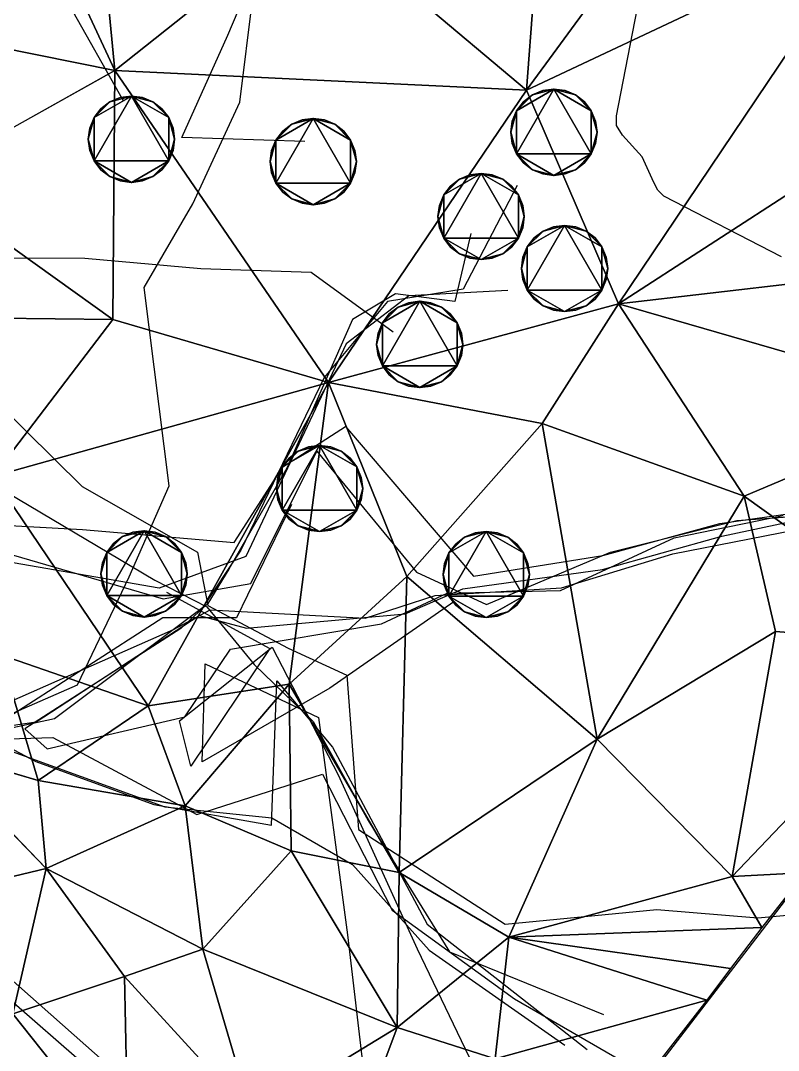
# Model space of a CAD drawing. Header units: metres. Extents: x -1474 to 1301, y -1635 to 1276.
# Drawn here: x 374 to 760, y -727 to -202 of the extents above; entities that cross this region are included whole.
import ezdxf

# ---------------------------------------------------------------- set-up
doc = ezdxf.new("R2010")
doc.units = ezdxf.units.M

msp = doc.modelspace()

# ---------------------------------------------------------------- linework, layer by layer
for p, q in [((1301, 49, -2500), (306, -1246, -2500)), ((405, -44, -2444), (422, -227, -2424)), ((422, -227, -2424), (405, -44, -2444)), ((350, -72, -2426), (422, -227, -2424)), ((422, -227, -2424), (350, -72, -2426)), ((644, -77, -2448), (632, -237, -2448)), ((632, -237, -2448), (644, -77, -2448)), ((734, -98, -2428), (632, -237, -2448)), ((632, -237, -2448), (734, -98, -2428)), ((678, -250, -2500), (707, -100, -2500)), ((524, -146, -2448), (422, -227, -2424)), ((422, -227, -2424), (524, -146, -2448)), ((524, -146, -2448), (632, -237, -2448)), ((632, -237, -2448), (524, -146, -2448)), ((479.688, -208.96509, -2500), (502.18298, -155.97131, -2500)), ((808, -154, -2426), (632, -237, -2448)), ((632, -237, -2448), (808, -154, -2426)), ((808, -154, -2426), (679, -346, -2446)), ((679, -346, -2446), (808, -154, -2426)), ((485.75085, -243.18372, -2500), (493.64685, -180.4021, -2500)), ((426.58215, -242.81567, -2500), (398.56287, -193.10852, -2500)), ((303, -203, -2440), (422, -227, -2424)), ((422, -227, -2424), (303, -203, -2440)), ((456.2622, -261.17133, -2500), (479.688, -208.96509, -2500)), ((422, -227, -2424), (322, -283, -2436)), ((322, -283, -2436), (422, -227, -2424)), ((422, -227, -2424), (421, -354, -2430)), ((421, -354, -2430), (422, -227, -2424)), ((422, -227, -2424), (531, -386, -2438)), ((632, -237, -2448), (422, -227, -2424)), ((422, -227, -2424), (632, -237, -2448)), ((531, -386, -2438), (422, -227, -2424)), ((861, -228, -2438), (679, -346, -2446)), ((679, -346, -2446), (861, -228, -2438)), ((424.79785, -240.74103, -2500), (419.49182, -242.93884, -2500)), ((430.49182, -239.9914, -2500), (424.79785, -240.74103, -2500)), ((436.1858, -240.74103, -2500), (430.49182, -239.9914, -2500)), ((441.49182, -242.93884, -2500), (436.1858, -240.74103, -2500)), ((632, -237, -2448), (531, -386, -2438)), ((531, -386, -2438), (632, -237, -2448)), ((635.0338, -239.42084, -2500), (630.4774, -242.91705, -2500)), ((632, -237, -2448), (679, -346, -2446)), ((679, -346, -2446), (632, -237, -2448)), ((640.33984, -237.22302, -2500), (635.0338, -239.42084, -2500)), ((646.0338, -236.47339, -2500), (640.33984, -237.22302, -2500)), ((651.7278, -237.22302, -2500), (646.0338, -236.47339, -2500)), ((657.0338, -239.42084, -2500), (651.7278, -237.22302, -2500)), ((661.5902, -242.91705, -2500), (657.0338, -239.42084, -2500)), ((414.93542, -246.43506, -2500), (411.4392, -250.9914, -2500)), ((419.49182, -242.93884, -2500), (414.93542, -246.43506, -2500)), ((446.04822, -246.43506, -2500), (441.49182, -242.93884, -2500)), ((449.54443, -250.9914, -2500), (446.04822, -246.43506, -2500)), ((461.92114, -294.91058, -2500), (485.75085, -243.18372, -2500)), ((630.4774, -242.91705, -2500), (626.9812, -247.47339, -2500)), ((665.0864, -247.47339, -2500), (661.5902, -242.91705, -2500)), ((411.4392, -250.9914, -2500), (409.24146, -256.29736, -2500)), ((451.7422, -256.29736, -2500), (449.54443, -250.9914, -2500)), ((523.2588, -251.39752, -2500), (517.5648, -252.14716, -2500)), ((528.95276, -252.14716, -2500), (523.2588, -251.39752, -2500)), ((626.9812, -247.47339, -2500), (624.78345, -252.77936, -2500)), ((667.2842, -252.77936, -2500), (665.0864, -247.47339, -2500)), ((678, -255, -2500), (678, -250, -2500)), ((409.24146, -256.29736, -2500), (408.49182, -261.9914, -2500)), ((452.49182, -261.9914, -2500), (451.7422, -256.29736, -2500)), ((512.2588, -254.34497, -2500), (507.7024, -257.8412, -2500)), ((517.5648, -252.14716, -2500), (512.2588, -254.34497, -2500)), ((534.2588, -254.34497, -2500), (528.95276, -252.14716, -2500)), ((538.8152, -257.8412, -2500), (534.2588, -254.34497, -2500)), ((624.78345, -252.77936, -2500), (624.0338, -258.4734, -2500)), ((668.0338, -258.4734, -2500), (667.2842, -252.77936, -2500)), ((681, -260, -2500), (678, -255, -2500)), ((408.49182, -261.9914, -2500), (409.24146, -267.68542, -2500)), ((451.7422, -267.68542, -2500), (452.49182, -261.9914, -2500)), ((518.9254, -263.2079, -2500), (456.2622, -261.17133, -2500)), ((504.20618, -262.39752, -2500), (502.00842, -267.7035, -2500)), ((507.7024, -257.8412, -2500), (504.20618, -262.39752, -2500)), ((542.3114, -262.39752, -2500), (538.8152, -257.8412, -2500)), ((544.50916, -267.7035, -2500), (542.3114, -262.39752, -2500)), ((624.0338, -258.4734, -2500), (624.78345, -264.16742, -2500)), ((667.2842, -264.16742, -2500), (668.0338, -258.4734, -2500)), ((691, -271, -2500), (681, -260, -2500)), ((409.24146, -267.68542, -2500), (411.4392, -272.9914, -2500)), ((449.54443, -272.9914, -2500), (451.7422, -267.68542, -2500)), ((502.00842, -267.7035, -2500), (501.2588, -273.39752, -2500)), ((545.2588, -273.39752, -2500), (544.50916, -267.7035, -2500)), ((624.78345, -264.16742, -2500), (626.9812, -269.4734, -2500)), ((665.0864, -269.4734, -2500), (667.2842, -264.16742, -2500)), ((411.4392, -272.9914, -2500), (414.93542, -277.54773, -2500)), ((446.04822, -277.54773, -2500), (449.54443, -272.9914, -2500)), ((626.9812, -269.4734, -2500), (630.4774, -274.02972, -2500)), ((661.5902, -274.02972, -2500), (665.0864, -269.4734, -2500)), ((697, -284, -2500), (691, -271, -2500)), ((414.93542, -277.54773, -2500), (419.49182, -281.04395, -2500)), ((441.49182, -281.04395, -2500), (446.04822, -277.54773, -2500)), ((501.2588, -273.39752, -2500), (502.00842, -279.09155, -2500)), ((544.50916, -279.09155, -2500), (545.2588, -273.39752, -2500)), ((630.4774, -274.02972, -2500), (635.0338, -277.52594, -2500)), ((635.0338, -277.52594, -2500), (640.33984, -279.72375, -2500)), ((651.7278, -279.72375, -2500), (657.0338, -277.52594, -2500)), ((657.0338, -277.52594, -2500), (661.5902, -274.02972, -2500)), ((322, -283, -2436), (421, -354, -2430)), ((421, -354, -2430), (322, -283, -2436)), ((419.49182, -281.04395, -2500), (424.79785, -283.24176, -2500)), ((424.79785, -283.24176, -2500), (430.49182, -283.9914, -2500)), ((430.49182, -283.9914, -2500), (436.1858, -283.24176, -2500)), ((436.1858, -283.24176, -2500), (441.49182, -281.04395, -2500)), ((502.00842, -279.09155, -2500), (504.20618, -284.39752, -2500)), ((542.3114, -284.39752, -2500), (544.50916, -279.09155, -2500)), ((597.8678, -282.36517, -2500), (593.3114, -285.8614, -2500)), ((603.1738, -280.16736, -2500), (597.8678, -282.36517, -2500)), ((608.8678, -279.41772, -2500), (603.1738, -280.16736, -2500)), ((614.56177, -280.16736, -2500), (608.8678, -279.41772, -2500)), ((619.8678, -282.36517, -2500), (614.56177, -280.16736, -2500)), ((624.4242, -285.8614, -2500), (619.8678, -282.36517, -2500)), ((640.33984, -279.72375, -2500), (646.0338, -280.4734, -2500)), ((646.0338, -280.4734, -2500), (651.7278, -279.72375, -2500)), ((504.20618, -284.39752, -2500), (507.7024, -288.95386, -2500)), ((538.8152, -288.95386, -2500), (542.3114, -284.39752, -2500)), ((593.3114, -285.8614, -2500), (589.8152, -290.41772, -2500)), ((627.2405, -285.63934, -2500), (599.6819, -338.5313, -2500)), ((627.9204, -290.41772, -2500), (624.4242, -285.8614, -2500)), ((699, -288, -2500), (697, -284, -2500)), ((702, -291, -2500), (699, -288, -2500)), ((507.7024, -288.95386, -2500), (512.2588, -292.45007, -2500)), ((512.2588, -292.45007, -2500), (517.5648, -294.6479, -2500)), ((528.95276, -294.6479, -2500), (534.2588, -292.45007, -2500)), ((534.2588, -292.45007, -2500), (538.8152, -288.95386, -2500)), ((589.8152, -290.41772, -2500), (587.61743, -295.7237, -2500)), ((630.11816, -295.7237, -2500), (627.9204, -290.41772, -2500)), ((762, -322, -2500), (702, -291, -2500)), ((437.09094, -337.54126, -2500), (461.92114, -294.91058, -2500)), ((517.5648, -294.6479, -2500), (523.2588, -295.39752, -2500)), ((523.2588, -295.39752, -2500), (528.95276, -294.6479, -2500)), ((587.61743, -295.7237, -2500), (586.8678, -301.41772, -2500)), ((630.8678, -301.41772, -2500), (630.11816, -295.7237, -2500)), ((586.8678, -301.41772, -2500), (587.61743, -307.11176, -2500)), ((630.11816, -307.11176, -2500), (630.8678, -301.41772, -2500)), ((587.61743, -307.11176, -2500), (589.8152, -312.41772, -2500)), ((627.9204, -312.41772, -2500), (630.11816, -307.11176, -2500)), ((640.4396, -308.8769, -2500), (635.8832, -312.3731, -2500)), ((645.7456, -306.67908, -2500), (640.4396, -308.8769, -2500)), ((651.4396, -305.92944, -2500), (645.7456, -306.67908, -2500)), ((657.13354, -306.67908, -2500), (651.4396, -305.92944, -2500)), ((662.4396, -308.8769, -2500), (657.13354, -306.67908, -2500)), ((666.996, -312.3731, -2500), (662.4396, -308.8769, -2500)), ((589.8152, -312.41772, -2500), (593.3114, -316.97406, -2500)), ((603.66223, -310.1397, -2500), (595.40015, -344.7798, -2500)), ((624.4242, -316.97406, -2500), (627.9204, -312.41772, -2500)), ((635.8832, -312.3731, -2500), (632.38696, -316.92944, -2500)), ((670.4922, -316.92944, -2500), (666.996, -312.3731, -2500)), ((593.3114, -316.97406, -2500), (597.8678, -320.47028, -2500)), ((619.8678, -320.47028, -2500), (624.4242, -316.97406, -2500)), ((632.38696, -316.92944, -2500), (630.1892, -322.2354, -2500)), ((672.68994, -322.2354, -2500), (670.4922, -316.92944, -2500)), ((406.71973, -322.86273, -2500), (345.64148, -322.66882, -2500)), ((465.91028, -328.17487, -2500), (406.71973, -322.86273, -2500)), ((597.8678, -320.47028, -2500), (603.1738, -322.6681, -2500)), ((603.1738, -322.6681, -2500), (608.8678, -323.41772, -2500)), ((608.8678, -323.41772, -2500), (614.56177, -322.6681, -2500)), ((614.56177, -322.6681, -2500), (619.8678, -320.47028, -2500)), ((630.1892, -322.2354, -2500), (629.4396, -327.92944, -2500)), ((673.4396, -327.92944, -2500), (672.68994, -322.2354, -2500)), ((679, -346, -2446), (877, -323, -2444)), ((877, -323, -2444), (679, -346, -2446)), ((522.21375, -329.94287, -2500), (465.91028, -328.17487, -2500)), ((563.937, -360.33527, -2500), (522.21375, -329.94287, -2500)), ((629.4396, -327.92944, -2500), (630.1892, -333.62347, -2500)), ((672.68994, -333.62347, -2500), (673.4396, -327.92944, -2500)), ((630.1892, -333.62347, -2500), (632.38696, -338.92944, -2500)), ((670.4922, -338.92944, -2500), (672.68994, -333.62347, -2500)), ((449.78296, -438.7918, -2500), (437.09094, -337.54126, -2500)), ((565.15845, -340.77014, -2500), (543.24927, -354.00464, -2500)), ((599.6819, -338.5313, -2500), (561.2129, -344.7256, -2500)), ((595.40015, -344.7798, -2500), (565.15845, -340.77014, -2500)), ((622.54065, -339.10345, -2500), (571.97437, -341.8592, -2500)), ((632.38696, -338.92944, -2500), (635.8832, -343.48578, -2500)), ((666.996, -343.48578, -2500), (670.4922, -338.92944, -2500)), ((561.2129, -344.7256, -2500), (528.76953, -383.5138, -2500)), ((531, -386, -2438), (679, -346, -2446)), ((679, -346, -2446), (531, -386, -2438)), ((571.97437, -341.8592, -2500), (540.094, -366.36914, -2500)), ((571.8937, -345.39124, -2500), (566.58765, -347.58905, -2500)), ((577.58765, -344.6416, -2500), (571.8937, -345.39124, -2500)), ((583.2816, -345.39124, -2500), (577.58765, -344.6416, -2500)), ((588.58765, -347.58905, -2500), (583.2816, -345.39124, -2500)), ((635.8832, -343.48578, -2500), (640.4396, -346.982, -2500)), ((679, -346, -2446), (640, -407, -2446)), ((640, -407, -2446), (679, -346, -2446)), ((662.4396, -346.982, -2500), (666.996, -343.48578, -2500)), ((679, -346, -2446), (743, -444, -2438)), ((679, -346, -2446), (855, -397, -2424)), ((743, -444, -2438), (679, -346, -2446)), ((855, -397, -2424), (679, -346, -2446)), ((562.03125, -351.08527, -2500), (558.53503, -355.6416, -2500)), ((566.58765, -347.58905, -2500), (562.03125, -351.08527, -2500)), ((593.14404, -351.08527, -2500), (588.58765, -347.58905, -2500)), ((596.64026, -355.6416, -2500), (593.14404, -351.08527, -2500)), ((640.4396, -346.982, -2500), (645.7456, -349.1798, -2500)), ((645.7456, -349.1798, -2500), (651.4396, -349.92944, -2500)), ((651.4396, -349.92944, -2500), (657.13354, -349.1798, -2500)), ((657.13354, -349.1798, -2500), (662.4396, -346.982, -2500)), ((421, -354, -2430), (271, -352, -2432)), ((271, -352, -2432), (421, -354, -2430)), ((421, -354, -2430), (360, -434, -2410)), ((360, -434, -2410), (421, -354, -2430)), ((421, -354, -2430), (531, -386, -2438)), ((531, -386, -2438), (421, -354, -2430)), ((543.24927, -354.00464, -2500), (509.81104, -429.81622, -2500)), ((558.53503, -355.6416, -2500), (556.3373, -360.94757, -2500)), ((598.838, -360.94757, -2500), (596.64026, -355.6416, -2500)), ((556.3373, -360.94757, -2500), (555.58765, -366.6416, -2500)), ((599.58765, -366.6416, -2500), (598.838, -360.94757, -2500)), ((330.60815, -365.2755, -2500), (405.3678, -439.1855, -2500)), ((540.094, -366.36914, -2500), (488.83838, -474.84393, -2500)), ((555.58765, -366.6416, -2500), (556.3373, -372.33563, -2500)), ((598.838, -372.33563, -2500), (599.58765, -366.6416, -2500)), ((556.3373, -372.33563, -2500), (558.53503, -377.6416, -2500)), ((596.64026, -377.6416, -2500), (598.838, -372.33563, -2500)), ((558.53503, -377.6416, -2500), (562.03125, -382.19794, -2500)), ((593.14404, -382.19794, -2500), (596.64026, -377.6416, -2500)), ((562.03125, -382.19794, -2500), (566.58765, -385.69415, -2500)), ((588.58765, -385.69415, -2500), (593.14404, -382.19794, -2500)), ((531, -386, -2438), (360, -434, -2410)), ((360, -434, -2410), (531, -386, -2438)), ((531, -386, -2438), (439, -551, -2406)), ((439, -551, -2406), (531, -386, -2438)), ((528.76953, -383.5138, -2500), (486.2932, -471.5334, -2500)), ((531, -386, -2438), (511, -540, -2426)), ((511, -540, -2426), (531, -386, -2438)), ((531, -386, -2438), (571, -485, -2430)), ((531, -386, -2438), (640, -407, -2446)), ((571, -485, -2430), (531, -386, -2438)), ((640, -407, -2446), (531, -386, -2438)), ((566.58765, -385.69415, -2500), (571.8937, -387.89197, -2500)), ((571.8937, -387.89197, -2500), (577.58765, -388.6416, -2500)), ((577.58765, -388.6416, -2500), (583.2816, -387.89197, -2500)), ((583.2816, -387.89197, -2500), (588.58765, -385.69415, -2500)), ((855, -397, -2424), (743, -444, -2438)), ((743, -444, -2438), (855, -397, -2424)), ((507.75024, -429.13837, -2500), (539.635, -408.43347, -2500)), ((539.635, -408.43347, -2500), (605.0039, -484.89014, -2500)), ((640, -407, -2446), (571, -485, -2430)), ((571, -485, -2430), (640, -407, -2446)), ((640, -407, -2446), (668, -568, -2448)), ((640, -407, -2446), (743, -444, -2438)), ((668, -568, -2448), (640, -407, -2446)), ((743, -444, -2438), (640, -407, -2446)), ((520.8214, -418.89423, -2500), (515.5154, -421.09204, -2500)), ((526.5154, -418.1446, -2500), (520.8214, -418.89423, -2500)), ((532.20935, -418.89423, -2500), (526.5154, -418.1446, -2500)), ((537.5154, -421.09204, -2500), (532.20935, -418.89423, -2500)), ((491.49072, -488.65314, -2500), (525.1687, -421.0517, -2500)), ((510.95898, -424.58826, -2500), (507.46277, -429.1446, -2500)), ((515.5154, -421.09204, -2500), (510.95898, -424.58826, -2500)), ((525.1687, -421.0517, -2500), (575.896, -482.78802, -2500)), ((542.0718, -424.58826, -2500), (537.5154, -421.09204, -2500)), ((545.568, -429.1446, -2500), (542.0718, -424.58826, -2500)), ((509.81104, -429.81622, -2500), (480.12366, -481.3462, -2500)), ((482.8534, -467.6245, -2500), (507.75024, -429.13837, -2500)), ((507.46277, -429.1446, -2500), (505.265, -434.45056, -2500)), ((547.76575, -434.45056, -2500), (545.568, -429.1446, -2500)), ((360, -434, -2410), (439, -551, -2406)), ((439, -551, -2406), (360, -434, -2410)), ((505.265, -434.45056, -2500), (504.51538, -440.1446, -2500)), ((548.5154, -440.1446, -2500), (547.76575, -434.45056, -2500)), ((405.3678, -439.1855, -2500), (464.2921, -472.6286, -2500)), ((429.38586, -485.24878, -2500), (449.78296, -438.7918, -2500)), ((504.51538, -440.1446, -2500), (505.265, -445.83862, -2500)), ((547.76575, -445.83862, -2500), (548.5154, -440.1446, -2500)), ((366.60046, -441.87958, -2500), (442.4214, -486.9563, -2500)), ((505.265, -445.83862, -2500), (507.46277, -451.1446, -2500)), ((545.568, -451.1446, -2500), (547.76575, -445.83862, -2500)), ((743, -444, -2438), (668, -568, -2448)), ((668, -568, -2448), (743, -444, -2438)), ((743, -444, -2438), (759, -513, -2442)), ((743, -444, -2438), (849, -520, -2430)), ((759, -513, -2442), (743, -444, -2438)), ((849, -520, -2430), (743, -444, -2438)), ((512.08716, -448.30945, -2500), (484.17993, -506.12665, -2500)), ((507.46277, -451.1446, -2500), (510.95898, -455.70093, -2500)), ((542.0718, -455.70093, -2500), (545.568, -451.1446, -2500)), ((730.54407, -457.96942, -2500), (782.4691, -450.68854, -2500)), ((739.36597, -456.46973, -2500), (806.62744, -451.4922, -2500)), ((317.15845, -456.24976, -2500), (405.48816, -461.0868, -2500)), ((510.95898, -455.70093, -2500), (515.5154, -459.19714, -2500)), ((537.5154, -459.19714, -2500), (542.0718, -455.70093, -2500)), ((674.78064, -472.61572, -2500), (739.36597, -456.46973, -2500)), ((707.34656, -465.28522, -2500), (762.9193, -453.94763, -2500)), ((731.71094, -464.3916, -2500), (783.6837, -453.3446, -2500)), ((328.77283, -461.94806, -2500), (446.72876, -496.35822, -2500)), ((405.48816, -461.0868, -2500), (482.8534, -467.6245, -2500)), ((436.9878, -461.70526, -2500), (431.29382, -462.4549, -2500)), ((442.68176, -462.4549, -2500), (436.9878, -461.70526, -2500)), ((515.5154, -459.19714, -2500), (520.8214, -461.39496, -2500)), ((520.8214, -461.39496, -2500), (526.5154, -462.1446, -2500)), ((526.5154, -462.1446, -2500), (532.20935, -461.39496, -2500)), ((532.20935, -461.39496, -2500), (537.5154, -459.19714, -2500)), ((611.4817, -461.99982, -2500), (605.7877, -462.74945, -2500)), ((617.17566, -462.74945, -2500), (611.4817, -461.99982, -2500)), ((671.0084, -474.31934, -2500), (730.54407, -457.96942, -2500)), ((706.71765, -473.4331, -2500), (769.17017, -461.22858, -2500)), ((425.9878, -464.6527, -2500), (421.4314, -468.14893, -2500)), ((431.29382, -462.4549, -2500), (425.9878, -464.6527, -2500)), ((447.9878, -464.6527, -2500), (442.68176, -462.4549, -2500)), ((452.5442, -468.14893, -2500), (447.9878, -464.6527, -2500)), ((600.4817, -464.94727, -2500), (595.9253, -468.44348, -2500)), ((605.7877, -462.74945, -2500), (600.4817, -464.94727, -2500)), ((622.4817, -464.94727, -2500), (617.17566, -462.74945, -2500)), ((627.0381, -468.44348, -2500), (622.4817, -464.94727, -2500)), ((649.36707, -492.0703, -2500), (707.34656, -465.28522, -2500)), ((670.8529, -481.40338, -2500), (731.71094, -464.3916, -2500)), ((444.734, -490.9547, -2500), (333.46387, -471.63757, -2500)), ((421.4314, -468.14893, -2500), (417.93518, -472.70526, -2500)), ((456.0404, -472.70526, -2500), (452.5442, -468.14893, -2500)), ((464.2921, -472.6286, -2500), (469.51697, -499.83368, -2500)), ((486.2932, -471.5334, -2500), (466.7893, -500.9519, -2500)), ((595.9253, -468.44348, -2500), (592.4291, -472.99982, -2500)), ((611.595, -499.26947, -2500), (674.78064, -472.61572, -2500)), ((630.5343, -472.99982, -2500), (627.0381, -468.44348, -2500)), ((417.93518, -472.70526, -2500), (415.73743, -478.01123, -2500)), ((488.83838, -474.84393, -2500), (444.734, -490.9547, -2500)), ((458.23816, -478.01123, -2500), (456.0404, -472.70526, -2500)), ((592.4291, -472.99982, -2500), (590.2313, -478.3058, -2500)), ((605.0039, -484.89014, -2500), (671.0084, -474.31934, -2500)), ((632.73206, -478.3058, -2500), (630.5343, -472.99982, -2500)), ((649.7954, -490.70648, -2500), (706.71765, -473.4331, -2500)), ((415.73743, -478.01123, -2500), (414.9878, -483.70526, -2500)), ((458.9878, -483.70526, -2500), (458.23816, -478.01123, -2500)), ((480.12366, -481.3462, -2500), (469.41846, -498.7378, -2500)), ((575.896, -482.78802, -2500), (611.595, -499.26947, -2500)), ((590.2313, -478.3058, -2500), (589.4817, -483.99982, -2500)), ((599.5873, -491.3698, -2500), (670.8529, -481.40338, -2500)), ((633.4817, -483.99982, -2500), (632.73206, -478.3058, -2500)), ((403.06433, -540.3313, -2500), (429.38586, -485.24878, -2500)), ((414.9878, -483.70526, -2500), (415.73743, -489.3993, -2500)), ((442.4214, -486.9563, -2500), (469.04004, -500.47168, -2500)), ((458.23816, -489.3993, -2500), (458.9878, -483.70526, -2500)), ((571, -485, -2430), (511, -540, -2426)), ((511, -540, -2426), (571, -485, -2430)), ((571, -485, -2430), (567, -636, -2438)), ((567, -636, -2438), (571, -485, -2430)), ((571, -485, -2430), (668, -568, -2448)), ((668, -568, -2448), (571, -485, -2430)), ((589.4817, -483.99982, -2500), (590.2313, -489.69385, -2500)), ((632.73206, -489.69385, -2500), (633.4817, -483.99982, -2500)), ((415.73743, -489.3993, -2500), (417.93518, -494.70526, -2500)), ((446.72876, -496.35822, -2500), (491.49072, -488.65314, -2500)), ((448.43823, -493.04248, -2500), (501.10413, -521.6893, -2500)), ((456.0404, -494.70526, -2500), (458.23816, -489.3993, -2500)), ((557.9895, -509.14288, -2500), (591.58594, -493.52948, -2500)), ((570.1659, -504.12903, -2500), (599.5873, -491.3698, -2500)), ((585.4835, -494.61603, -2500), (649.7954, -490.70648, -2500)), ((590.2313, -489.69385, -2500), (592.4291, -494.99982, -2500)), ((591.58594, -493.52948, -2500), (649.36707, -492.0703, -2500)), ((630.5343, -494.99982, -2500), (632.73206, -489.69385, -2500)), ((417.93518, -494.70526, -2500), (421.4314, -499.2616, -2500)), ((452.5442, -499.2616, -2500), (456.0404, -494.70526, -2500)), ((469.41846, -498.7378, -2500), (455.70032, -511.4881, -2500)), ((594.8801, -497.90204, -2500), (531.687, -541.9379, -2500)), ((549.77515, -506.2068, -2500), (585.4835, -494.61603, -2500)), ((592.4291, -494.99982, -2500), (595.9253, -499.55615, -2500)), ((627.0381, -499.55615, -2500), (630.5343, -494.99982, -2500)), ((466.7893, -500.9519, -2500), (391.30286, -557.5569, -2500)), ((421.4314, -499.2616, -2500), (425.9878, -502.7578, -2500)), ((425.9878, -502.7578, -2500), (431.29382, -504.95563, -2500)), ((442.68176, -504.95563, -2500), (447.9878, -502.7578, -2500)), ((447.9878, -502.7578, -2500), (452.5442, -499.2616, -2500)), ((452.04053, -512.0808, -2500), (470.66748, -501.97644, -2500)), ((469.04004, -500.47168, -2500), (493.12036, -529.9746, -2500)), ((469.51697, -499.83368, -2500), (510.48816, -521.601, -2500)), ((470.66748, -501.97644, -2500), (549.77515, -506.2068, -2500)), ((489.193, -511.41675, -2500), (570.1659, -504.12903, -2500)), ((595.9253, -499.55615, -2500), (600.4817, -503.05237, -2500)), ((600.4817, -503.05237, -2500), (605.7877, -505.25018, -2500)), ((617.17566, -505.25018, -2500), (622.4817, -503.05237, -2500)), ((622.4817, -503.05237, -2500), (627.0381, -499.55615, -2500)), ((446.62317, -506.02106, -2500), (365.27002, -558.51624, -2500)), ((381.9624, -559.21216, -2500), (465.16016, -504.93756, -2500)), ((431.29382, -504.95563, -2500), (436.9878, -505.70526, -2500)), ((436.9878, -505.70526, -2500), (442.68176, -504.95563, -2500)), ((484.17993, -506.12665, -2500), (446.62317, -506.02106, -2500)), ((465.16016, -504.93756, -2500), (489.193, -511.41675, -2500)), ((481.12378, -522.00073, -2500), (557.9895, -509.14288, -2500)), ((605.7877, -505.25018, -2500), (611.4817, -505.99982, -2500)), ((611.4817, -505.99982, -2500), (617.17566, -505.25018, -2500)), ((351.14307, -556.413, -2500), (452.04053, -512.0808, -2500)), ((455.70032, -511.4881, -2500), (376.22034, -562.712, -2500)), ((759, -513, -2442), (668, -568, -2448)), ((668, -568, -2448), (759, -513, -2442)), ((759, -513, -2442), (737, -638, -2448)), ((737, -638, -2448), (759, -513, -2442)), ((849, -520, -2430), (759, -513, -2442)), ((759, -513, -2442), (849, -520, -2430)), ((364, -525, -2406), (383, -589, -2396)), ((364, -525, -2406), (439, -551, -2406)), ((383, -589, -2396), (364, -525, -2406)), ((439, -551, -2406), (364, -525, -2406)), ((455.1006, -558.6365, -2500), (502.35144, -521.11316, -2500)), ((457.68176, -556.59424, -2500), (481.12378, -522.00073, -2500)), ((501.10413, -521.6893, -2500), (460.90002, -581.82367, -2500)), ((502.35144, -521.11316, -2500), (535.9502, -586.23193, -2500)), ((510.48816, -521.601, -2500), (540.36816, -535.389, -2500)), ((849, -520, -2430), (737, -638, -2448)), ((737, -638, -2448), (849, -520, -2430)), ((466.67236, -579.4457, -2500), (468.18713, -529.5887, -2500)), ((468.18713, -529.5887, -2500), (525.92236, -556.9255, -2500)), ((493.12036, -529.9746, -2500), (523.16345, -559.0103, -2500)), ((540.36816, -535.389, -2500), (546.41125, -614.0718, -2500)), ((342.02917, -566.86475, -2500), (403.06433, -540.3313, -2500)), ((439, -551, -2406), (511, -540, -2426)), ((511, -540, -2426), (439, -551, -2406)), ((511, -540, -2426), (458, -602, -2406)), ((458, -602, -2406), (511, -540, -2426)), ((501.9651, -611.80786, -2500), (504.73645, -538.2643, -2500)), ((504.73645, -538.2643, -2500), (533.03845, -572.0511, -2500)), ((511, -540, -2426), (512, -625, -2426)), ((511, -540, -2426), (567, -636, -2438)), ((512, -625, -2426), (511, -540, -2426)), ((567, -636, -2438), (511, -540, -2426)), ((531.687, -541.9379, -2500), (466.67236, -579.4457, -2500)), ((323.16187, -548.4141, -2500), (381.73206, -579.3712, -2500)), ((439, -551, -2406), (383, -589, -2396)), ((383, -589, -2396), (439, -551, -2406)), ((439, -551, -2406), (458, -602, -2406)), ((458, -602, -2406), (439, -551, -2406)), ((387.5492, -572.88947, -2500), (457.68176, -556.59424, -2500)), ((342.7058, -564.76917, -2500), (381.9624, -559.21216, -2500)), ((391.30286, -557.5569, -2500), (343.30054, -567.9421, -2500)), ((460.90002, -581.82367, -2500), (455.1006, -558.6365, -2500)), ((523.16345, -559.0103, -2500), (551.26575, -609.48083, -2500)), ((525.92236, -556.9255, -2500), (540.73035, -667.84424, -2500)), ((340.60522, -568.5896, -2500), (390.39917, -567.0701, -2500)), ((376.22034, -562.712, -2500), (387.5492, -572.88947, -2500)), ((390.39917, -567.0701, -2500), (463.90417, -606.3939, -2500)), ((355.6245, -569.1686, -2500), (447.56885, -602.4696, -2500)), ((533.03845, -572.0511, -2500), (581.3717, -662.28296, -2500)), ((668, -568, -2448), (567, -636, -2438)), ((567, -636, -2438), (668, -568, -2448)), ((668, -568, -2448), (623, -669, -2434)), ((623, -669, -2434), (668, -568, -2448)), ((668, -568, -2448), (737, -638, -2448)), ((737, -638, -2448), (668, -568, -2448)), ((328, -573, -2394), (387, -634, -2390)), ((328, -573, -2394), (383, -589, -2396)), ((387, -634, -2390), (328, -573, -2394)), ((383, -589, -2396), (328, -573, -2394)), ((381.73206, -579.3712, -2500), (441.88855, -601.28564, -2500)), ((463.90417, -606.3939, -2500), (527.9802, -585.852, -2500)), ((527.9802, -585.852, -2500), (563.53284, -655.21, -2500)), ((535.9502, -586.23193, -2500), (576.192, -674.9095, -2500)), ((383, -589, -2396), (387, -634, -2390)), ((383, -589, -2396), (458, -602, -2406)), ((387, -634, -2390), (383, -589, -2396)), ((458, -602, -2406), (383, -589, -2396)), ((458, -602, -2406), (387, -634, -2390)), ((387, -634, -2390), (458, -602, -2406)), ((441.88855, -601.28564, -2500), (501.9651, -611.80786, -2500)), ((447.56885, -602.4696, -2500), (502.10803, -608.00885, -2500)), ((458, -602, -2406), (467, -675, -2418)), ((458, -602, -2406), (512, -625, -2426)), ((467, -675, -2418), (458, -602, -2406)), ((512, -625, -2426), (458, -602, -2406)), ((502.10803, -608.00885, -2500), (543.36084, -631.84576, -2500)), ((546.41125, -614.0718, -2500), (621.0835, -662.2714, -2500)), ((551.26575, -609.48083, -2500), (592.73206, -676.3895, -2500)), ((512, -625, -2426), (467, -675, -2418)), ((467, -675, -2418), (512, -625, -2426)), ((512, -625, -2426), (566, -715, -2426)), ((512, -625, -2426), (567, -636, -2438)), ((566, -715, -2426), (512, -625, -2426)), ((567, -636, -2438), (512, -625, -2426)), ((387, -634, -2390), (290, -657, -2396)), ((290, -657, -2396), (387, -634, -2390)), ((387, -634, -2390), (370, -708, -2396)), ((370, -708, -2396), (387, -634, -2390)), ((387, -634, -2390), (427, -689, -2396)), ((387, -634, -2390), (467, -675, -2418)), ((427, -689, -2396), (387, -634, -2390)), ((467, -675, -2418), (387, -634, -2390)), ((543.36084, -631.84576, -2500), (582.44995, -675.56195, -2500)), ((567, -636, -2438), (566, -715, -2426)), ((566, -715, -2426), (567, -636, -2438)), ((567, -636, -2438), (623, -669, -2434)), ((623, -669, -2434), (567, -636, -2438)), ((737, -638, -2448), (623, -669, -2434)), ((623, -669, -2434), (737, -638, -2448)), ((737, -638, -2448), (774, -636, -2444)), ((774, -636, -2444), (737, -638, -2448)), ((737, -638, -2448), (752, -664, -2446)), ((752, -664, -2446), (737, -638, -2448)), ((774, -636, -2444), (752, -664, -2446)), ((563.53284, -655.21, -2500), (625.85486, -700.35034, -2500)), ((621.0835, -662.2714, -2500), (698.5132, -654.7942, -2500)), ((698.5132, -654.7942, -2500), (750.0005, -659.1039, -2500)), ((750.0005, -659.1039, -2500), (796.67847, -654.83453, -2500)), ((581.3717, -662.28296, -2500), (662.995, -726.26636, -2500)), ((752, -664, -2446), (623, -669, -2434)), ((623, -669, -2434), (752, -664, -2446)), ((752, -664, -2446), (736, -685, -2444)), ((540.73035, -667.84424, -2500), (552.48267, -767.2622, -2500)), ((623, -669, -2434), (566, -715, -2426)), ((566, -715, -2426), (623, -669, -2434)), ((623, -669, -2434), (616, -731, -2428)), ((616, -731, -2428), (623, -669, -2434)), ((736, -685, -2444), (623, -669, -2434)), ((623, -669, -2434), (724, -701, -2442)), ((623, -669, -2434), (736, -685, -2444)), ((724, -701, -2442), (623, -669, -2434)), ((467, -675, -2418), (427, -689, -2396)), ((427, -689, -2396), (467, -675, -2418)), ((467, -675, -2418), (492, -760, -2386)), ((467, -675, -2418), (566, -715, -2426)), ((492, -760, -2386), (467, -675, -2418)), ((566, -715, -2426), (467, -675, -2418)), ((576.192, -674.9095, -2500), (610.04004, -744.9778, -2500)), ((582.44995, -675.56195, -2500), (651.5104, -724.0286, -2500)), ((592.73206, -676.3895, -2500), (671.348, -708.475, -2500)), ((736, -685, -2444), (724, -701, -2442)), ((367.1864, -688.7362, -2500), (428.4253, -742.7561, -2500)), ((427, -689, -2396), (370, -708, -2396)), ((370, -708, -2396), (427, -689, -2396)), ((427, -689, -2396), (429, -782, -2376)), ((427, -689, -2396), (492, -760, -2386)), ((429, -782, -2376), (427, -689, -2396)), ((492, -760, -2386), (427, -689, -2396)), ((362.3313, -695.451, -2500), (419.05505, -744.7366, -2500)), ((724, -701, -2442), (616, -731, -2428)), ((616, -731, -2428), (724, -701, -2442)), ((625.85486, -700.35034, -2500), (680.2551, -731.8207, -2500)), ((724, -701, -2442), (685, -751, -2424)), ((370, -708, -2396), (429, -782, -2376)), ((429, -782, -2376), (370, -708, -2396)), ((566, -715, -2426), (492, -760, -2386)), ((492, -760, -2386), (566, -715, -2426)), ((566, -715, -2426), (525, -826, -2390)), ((525, -826, -2390), (566, -715, -2426)), ((616, -731, -2428), (566, -715, -2426)), ((566, -715, -2426), (616, -731, -2428))]:
    msp.add_line(p, q)
for points in [[(411.4392, -250.9914, -2500), (419.49182, -242.93884, -2500), (430.49182, -239.9914, -2500), (430.4919, -239.99129, -2500)], [(411.4392, -272.9914, -2500), (411.4392, -250.9914, -2500), (430.49182, -239.9914, -2500), (430.4919, -239.99129, -2500)], [(430.49182, -239.9914, -2500), (449.54443, -272.9914, -2500), (411.4392, -272.9914, -2500), (411.4393, -272.9913, -2500)], [(419.49182, -242.93884, -2500), (424.79785, -240.74103, -2500), (430.49182, -239.9914, -2500), (430.4919, -239.99129, -2500)], [(430.49182, -239.9914, -2500), (436.1858, -240.74103, -2500), (441.49182, -242.93884, -2500), (441.4919, -242.93874, -2500)], [(430.49182, -239.9914, -2500), (441.49182, -242.93884, -2500), (449.54443, -250.9914, -2500), (449.54453, -250.99129, -2500)], [(430.49182, -239.9914, -2500), (449.54443, -250.9914, -2500), (449.54443, -272.9914, -2500), (449.54453, -272.9913, -2500)], [(626.9812, -247.47339, -2500), (635.0338, -239.42084, -2500), (646.0338, -236.47339, -2500), (646.03394, -236.47328, -2500)], [(626.9812, -269.4734, -2500), (626.9812, -247.47339, -2500), (646.0338, -236.47339, -2500), (646.03394, -236.47328, -2500)], [(646.0338, -236.47339, -2500), (665.0864, -269.4734, -2500), (626.9812, -269.4734, -2500), (626.9813, -269.4733, -2500)], [(626.9812, -247.47339, -2500), (630.4774, -242.91705, -2500), (635.0338, -239.42084, -2500), (635.03394, -239.42073, -2500)], [(635.0338, -239.42084, -2500), (640.33984, -237.22302, -2500), (646.0338, -236.47339, -2500), (646.03394, -236.47328, -2500)], [(646.0338, -236.47339, -2500), (651.7278, -237.22302, -2500), (657.0338, -239.42084, -2500), (657.03394, -239.42073, -2500)], [(646.0338, -236.47339, -2500), (657.0338, -239.42084, -2500), (665.0864, -247.47339, -2500), (665.08655, -247.47328, -2500)], [(646.0338, -236.47339, -2500), (665.0864, -247.47339, -2500), (665.0864, -269.4734, -2500), (665.08655, -269.4733, -2500)], [(657.0338, -239.42084, -2500), (661.5902, -242.91705, -2500), (665.0864, -247.47339, -2500), (665.08655, -247.47328, -2500)], [(411.4392, -250.9914, -2500), (414.93542, -246.43506, -2500), (419.49182, -242.93884, -2500), (419.4919, -242.93874, -2500)], [(441.49182, -242.93884, -2500), (446.04822, -246.43506, -2500), (449.54443, -250.9914, -2500), (449.54453, -250.99129, -2500)], [(408.49182, -261.9914, -2500), (409.24146, -256.29736, -2500), (411.4392, -250.9914, -2500), (411.4393, -250.99129, -2500)], [(411.4392, -272.9914, -2500), (408.49182, -261.9914, -2500), (411.4392, -250.9914, -2500), (411.4393, -250.99129, -2500)], [(449.54443, -250.9914, -2500), (451.7422, -256.29736, -2500), (452.49182, -261.9914, -2500), (452.4919, -261.9913, -2500)], [(449.54443, -250.9914, -2500), (452.49182, -261.9914, -2500), (449.54443, -272.9914, -2500), (449.54453, -272.9913, -2500)], [(504.20618, -262.39752, -2500), (512.2588, -254.34497, -2500), (523.2588, -251.39752, -2500), (523.2589, -251.39742, -2500)], [(504.20618, -284.39752, -2500), (504.20618, -262.39752, -2500), (523.2588, -251.39752, -2500), (523.2589, -251.39742, -2500)], [(523.2588, -251.39752, -2500), (542.3114, -284.39752, -2500), (504.20618, -284.39752, -2500), (504.20627, -284.39743, -2500)], [(512.2588, -254.34497, -2500), (517.5648, -252.14716, -2500), (523.2588, -251.39752, -2500), (523.2589, -251.39742, -2500)], [(523.2588, -251.39752, -2500), (528.95276, -252.14716, -2500), (534.2588, -254.34497, -2500), (534.2589, -254.34486, -2500)], [(523.2588, -251.39752, -2500), (534.2588, -254.34497, -2500), (542.3114, -262.39752, -2500), (542.3115, -262.39743, -2500)], [(523.2588, -251.39752, -2500), (542.3114, -262.39752, -2500), (542.3114, -284.39752, -2500), (542.3115, -284.39743, -2500)], [(624.0338, -258.4734, -2500), (624.78345, -252.77936, -2500), (626.9812, -247.47339, -2500), (626.9813, -247.47328, -2500)], [(626.9812, -269.4734, -2500), (624.0338, -258.4734, -2500), (626.9812, -247.47339, -2500), (626.9813, -247.47328, -2500)], [(665.0864, -247.47339, -2500), (667.2842, -252.77936, -2500), (668.0338, -258.4734, -2500), (668.03394, -258.4733, -2500)], [(665.0864, -247.47339, -2500), (668.0338, -258.4734, -2500), (665.0864, -269.4734, -2500), (665.08655, -269.4733, -2500)], [(504.20618, -262.39752, -2500), (507.7024, -257.8412, -2500), (512.2588, -254.34497, -2500), (512.2589, -254.34486, -2500)], [(534.2588, -254.34497, -2500), (538.8152, -257.8412, -2500), (542.3114, -262.39752, -2500), (542.3115, -262.39743, -2500)], [(411.4392, -272.9914, -2500), (409.24146, -267.68542, -2500), (408.49182, -261.9914, -2500), (408.4919, -261.9913, -2500)], [(452.49182, -261.9914, -2500), (451.7422, -267.68542, -2500), (449.54443, -272.9914, -2500), (449.54453, -272.9913, -2500)], [(501.2588, -273.39752, -2500), (502.00842, -267.7035, -2500), (504.20618, -262.39752, -2500), (504.20627, -262.39743, -2500)], [(504.20618, -284.39752, -2500), (501.2588, -273.39752, -2500), (504.20618, -262.39752, -2500), (504.20627, -262.39743, -2500)], [(542.3114, -262.39752, -2500), (544.50916, -267.7035, -2500), (545.2588, -273.39752, -2500), (545.2589, -273.39743, -2500)], [(542.3114, -262.39752, -2500), (545.2588, -273.39752, -2500), (542.3114, -284.39752, -2500), (542.3115, -284.39743, -2500)], [(626.9812, -269.4734, -2500), (624.78345, -264.16742, -2500), (624.0338, -258.4734, -2500), (624.03394, -258.4733, -2500)], [(668.0338, -258.4734, -2500), (667.2842, -264.16742, -2500), (665.0864, -269.4734, -2500), (665.08655, -269.4733, -2500)], [(419.49182, -281.04395, -2500), (414.93542, -277.54773, -2500), (411.4392, -272.9914, -2500), (411.4393, -272.9913, -2500)], [(430.49182, -283.9914, -2500), (419.49182, -281.04395, -2500), (411.4392, -272.9914, -2500), (411.4393, -272.9913, -2500)], [(449.54443, -272.9914, -2500), (430.49182, -283.9914, -2500), (411.4392, -272.9914, -2500), (411.4393, -272.9913, -2500)], [(449.54443, -272.9914, -2500), (441.49182, -281.04395, -2500), (430.49182, -283.9914, -2500), (430.4919, -283.9913, -2500)], [(449.54443, -272.9914, -2500), (446.04822, -277.54773, -2500), (441.49182, -281.04395, -2500), (441.4919, -281.04385, -2500)], [(635.0338, -277.52594, -2500), (630.4774, -274.02972, -2500), (626.9812, -269.4734, -2500), (626.9813, -269.4733, -2500)], [(646.0338, -280.4734, -2500), (635.0338, -277.52594, -2500), (626.9812, -269.4734, -2500), (626.9813, -269.4733, -2500)], [(665.0864, -269.4734, -2500), (646.0338, -280.4734, -2500), (626.9812, -269.4734, -2500), (626.9813, -269.4733, -2500)], [(665.0864, -269.4734, -2500), (657.0338, -277.52594, -2500), (646.0338, -280.4734, -2500), (646.03394, -280.4733, -2500)], [(665.0864, -269.4734, -2500), (661.5902, -274.02972, -2500), (657.0338, -277.52594, -2500), (657.03394, -277.52585, -2500)], [(504.20618, -284.39752, -2500), (502.00842, -279.09155, -2500), (501.2588, -273.39752, -2500), (501.25888, -273.39743, -2500)], [(545.2588, -273.39752, -2500), (544.50916, -279.09155, -2500), (542.3114, -284.39752, -2500), (542.3115, -284.39743, -2500)], [(646.0338, -280.4734, -2500), (640.33984, -279.72375, -2500), (635.0338, -277.52594, -2500), (635.03394, -277.52585, -2500)], [(657.0338, -277.52594, -2500), (651.7278, -279.72375, -2500), (646.0338, -280.4734, -2500), (646.03394, -280.4733, -2500)], [(430.49182, -283.9914, -2500), (424.79785, -283.24176, -2500), (419.49182, -281.04395, -2500), (419.4919, -281.04385, -2500)], [(441.49182, -281.04395, -2500), (436.1858, -283.24176, -2500), (430.49182, -283.9914, -2500), (430.4919, -283.9913, -2500)], [(589.8152, -290.41772, -2500), (597.8678, -282.36517, -2500), (608.8678, -279.41772, -2500), (608.8679, -279.41763, -2500)], [(589.8152, -312.41772, -2500), (589.8152, -290.41772, -2500), (608.8678, -279.41772, -2500), (608.8679, -279.41763, -2500)], [(608.8678, -279.41772, -2500), (627.9204, -312.41772, -2500), (589.8152, -312.41772, -2500), (589.8153, -312.41763, -2500)], [(589.8152, -290.41772, -2500), (593.3114, -285.8614, -2500), (597.8678, -282.36517, -2500), (597.8679, -282.36508, -2500)], [(597.8678, -282.36517, -2500), (603.1738, -280.16736, -2500), (608.8678, -279.41772, -2500), (608.8679, -279.41763, -2500)], [(608.8678, -279.41772, -2500), (614.56177, -280.16736, -2500), (619.8678, -282.36517, -2500), (619.8679, -282.36508, -2500)], [(608.8678, -279.41772, -2500), (619.8678, -282.36517, -2500), (627.9204, -290.41772, -2500), (627.92053, -290.41763, -2500)], [(608.8678, -279.41772, -2500), (627.9204, -290.41772, -2500), (627.9204, -312.41772, -2500), (627.92053, -312.41763, -2500)], [(619.8678, -282.36517, -2500), (624.4242, -285.8614, -2500), (627.9204, -290.41772, -2500), (627.92053, -290.41763, -2500)], [(512.2588, -292.45007, -2500), (507.7024, -288.95386, -2500), (504.20618, -284.39752, -2500), (504.20627, -284.39743, -2500)], [(523.2588, -295.39752, -2500), (512.2588, -292.45007, -2500), (504.20618, -284.39752, -2500), (504.20627, -284.39743, -2500)], [(542.3114, -284.39752, -2500), (523.2588, -295.39752, -2500), (504.20618, -284.39752, -2500), (504.20627, -284.39743, -2500)], [(542.3114, -284.39752, -2500), (534.2588, -292.45007, -2500), (523.2588, -295.39752, -2500), (523.2589, -295.39743, -2500)], [(542.3114, -284.39752, -2500), (538.8152, -288.95386, -2500), (534.2588, -292.45007, -2500), (534.2589, -292.44998, -2500)], [(523.2588, -295.39752, -2500), (517.5648, -294.6479, -2500), (512.2588, -292.45007, -2500), (512.2589, -292.44998, -2500)], [(534.2588, -292.45007, -2500), (528.95276, -294.6479, -2500), (523.2588, -295.39752, -2500), (523.2589, -295.39743, -2500)], [(586.8678, -301.41772, -2500), (587.61743, -295.7237, -2500), (589.8152, -290.41772, -2500), (589.8153, -290.41763, -2500)], [(589.8152, -312.41772, -2500), (586.8678, -301.41772, -2500), (589.8152, -290.41772, -2500), (589.8153, -290.41763, -2500)], [(627.9204, -290.41772, -2500), (630.11816, -295.7237, -2500), (630.8678, -301.41772, -2500), (630.8679, -301.41763, -2500)], [(627.9204, -290.41772, -2500), (630.8678, -301.41772, -2500), (627.9204, -312.41772, -2500), (627.92053, -312.41763, -2500)], [(589.8152, -312.41772, -2500), (587.61743, -307.11176, -2500), (586.8678, -301.41772, -2500), (586.8679, -301.41763, -2500)], [(630.8678, -301.41772, -2500), (630.11816, -307.11176, -2500), (627.9204, -312.41772, -2500), (627.92053, -312.41763, -2500)], [(632.38696, -316.92944, -2500), (640.4396, -308.8769, -2500), (651.4396, -305.92944, -2500), (651.4397, -305.92935, -2500)], [(632.38696, -338.92944, -2500), (632.38696, -316.92944, -2500), (651.4396, -305.92944, -2500), (651.4397, -305.92935, -2500)], [(651.4396, -305.92944, -2500), (670.4922, -338.92944, -2500), (632.38696, -338.92944, -2500), (632.3871, -338.92935, -2500)], [(632.38696, -316.92944, -2500), (635.8832, -312.3731, -2500), (640.4396, -308.8769, -2500), (640.4397, -308.8768, -2500)], [(640.4396, -308.8769, -2500), (645.7456, -306.67908, -2500), (651.4396, -305.92944, -2500), (651.4397, -305.92935, -2500)], [(651.4396, -305.92944, -2500), (657.13354, -306.67908, -2500), (662.4396, -308.8769, -2500), (662.4397, -308.8768, -2500)], [(651.4396, -305.92944, -2500), (662.4396, -308.8769, -2500), (670.4922, -316.92944, -2500), (670.4923, -316.92935, -2500)], [(651.4396, -305.92944, -2500), (670.4922, -316.92944, -2500), (670.4922, -338.92944, -2500), (670.4923, -338.92935, -2500)], [(662.4396, -308.8769, -2500), (666.996, -312.3731, -2500), (670.4922, -316.92944, -2500), (670.4923, -316.92935, -2500)], [(597.8678, -320.47028, -2500), (593.3114, -316.97406, -2500), (589.8152, -312.41772, -2500), (589.8153, -312.41763, -2500)], [(608.8678, -323.41772, -2500), (597.8678, -320.47028, -2500), (589.8152, -312.41772, -2500), (589.8153, -312.41763, -2500)], [(627.9204, -312.41772, -2500), (608.8678, -323.41772, -2500), (589.8152, -312.41772, -2500), (589.8153, -312.41763, -2500)], [(627.9204, -312.41772, -2500), (619.8678, -320.47028, -2500), (608.8678, -323.41772, -2500), (608.8679, -323.41763, -2500)], [(627.9204, -312.41772, -2500), (624.4242, -316.97406, -2500), (619.8678, -320.47028, -2500), (619.8679, -320.47018, -2500)], [(629.4396, -327.92944, -2500), (630.1892, -322.2354, -2500), (632.38696, -316.92944, -2500), (632.3871, -316.92935, -2500)], [(632.38696, -338.92944, -2500), (629.4396, -327.92944, -2500), (632.38696, -316.92944, -2500), (632.3871, -316.92935, -2500)], [(670.4922, -316.92944, -2500), (672.68994, -322.2354, -2500), (673.4396, -327.92944, -2500), (673.4397, -327.92935, -2500)], [(670.4922, -316.92944, -2500), (673.4396, -327.92944, -2500), (670.4922, -338.92944, -2500), (670.4923, -338.92935, -2500)], [(608.8678, -323.41772, -2500), (603.1738, -322.6681, -2500), (597.8678, -320.47028, -2500), (597.8679, -320.47018, -2500)], [(619.8678, -320.47028, -2500), (614.56177, -322.6681, -2500), (608.8678, -323.41772, -2500), (608.8679, -323.41763, -2500)], [(632.38696, -338.92944, -2500), (630.1892, -333.62347, -2500), (629.4396, -327.92944, -2500), (629.4397, -327.92935, -2500)], [(673.4396, -327.92944, -2500), (672.68994, -333.62347, -2500), (670.4922, -338.92944, -2500), (670.4923, -338.92935, -2500)], [(640.4396, -346.982, -2500), (635.8832, -343.48578, -2500), (632.38696, -338.92944, -2500), (632.3871, -338.92935, -2500)], [(651.4396, -349.92944, -2500), (640.4396, -346.982, -2500), (632.38696, -338.92944, -2500), (632.3871, -338.92935, -2500)], [(670.4922, -338.92944, -2500), (651.4396, -349.92944, -2500), (632.38696, -338.92944, -2500), (632.3871, -338.92935, -2500)], [(670.4922, -338.92944, -2500), (662.4396, -346.982, -2500), (651.4396, -349.92944, -2500), (651.4397, -349.92935, -2500)], [(670.4922, -338.92944, -2500), (666.996, -343.48578, -2500), (662.4396, -346.982, -2500), (662.4397, -346.9819, -2500)], [(558.53503, -355.6416, -2500), (566.58765, -347.58905, -2500), (577.58765, -344.6416, -2500), (577.58777, -344.6415, -2500)], [(558.53503, -377.6416, -2500), (558.53503, -355.6416, -2500), (577.58765, -344.6416, -2500), (577.58777, -344.6415, -2500)], [(577.58765, -344.6416, -2500), (596.64026, -377.6416, -2500), (558.53503, -377.6416, -2500), (558.53516, -377.6415, -2500)], [(566.58765, -347.58905, -2500), (571.8937, -345.39124, -2500), (577.58765, -344.6416, -2500), (577.58777, -344.6415, -2500)], [(577.58765, -344.6416, -2500), (583.2816, -345.39124, -2500), (588.58765, -347.58905, -2500), (588.58777, -347.58896, -2500)], [(577.58765, -344.6416, -2500), (588.58765, -347.58905, -2500), (596.64026, -355.6416, -2500), (596.6404, -355.6415, -2500)], [(577.58765, -344.6416, -2500), (596.64026, -355.6416, -2500), (596.64026, -377.6416, -2500), (596.6404, -377.6415, -2500)], [(558.53503, -355.6416, -2500), (562.03125, -351.08527, -2500), (566.58765, -347.58905, -2500), (566.58777, -347.58896, -2500)], [(588.58765, -347.58905, -2500), (593.14404, -351.08527, -2500), (596.64026, -355.6416, -2500), (596.6404, -355.6415, -2500)], [(651.4396, -349.92944, -2500), (645.7456, -349.1798, -2500), (640.4396, -346.982, -2500), (640.4397, -346.9819, -2500)], [(662.4396, -346.982, -2500), (657.13354, -349.1798, -2500), (651.4396, -349.92944, -2500), (651.4397, -349.92935, -2500)], [(555.58765, -366.6416, -2500), (556.3373, -360.94757, -2500), (558.53503, -355.6416, -2500), (558.53516, -355.6415, -2500)], [(558.53503, -377.6416, -2500), (555.58765, -366.6416, -2500), (558.53503, -355.6416, -2500), (558.53516, -355.6415, -2500)], [(596.64026, -355.6416, -2500), (598.838, -360.94757, -2500), (599.58765, -366.6416, -2500), (599.58777, -366.6415, -2500)], [(596.64026, -355.6416, -2500), (599.58765, -366.6416, -2500), (596.64026, -377.6416, -2500), (596.6404, -377.6415, -2500)], [(558.53503, -377.6416, -2500), (556.3373, -372.33563, -2500), (555.58765, -366.6416, -2500), (555.58777, -366.6415, -2500)], [(599.58765, -366.6416, -2500), (598.838, -372.33563, -2500), (596.64026, -377.6416, -2500), (596.6404, -377.6415, -2500)], [(566.58765, -385.69415, -2500), (562.03125, -382.19794, -2500), (558.53503, -377.6416, -2500), (558.53516, -377.6415, -2500)], [(577.58765, -388.6416, -2500), (566.58765, -385.69415, -2500), (558.53503, -377.6416, -2500), (558.53516, -377.6415, -2500)], [(596.64026, -377.6416, -2500), (577.58765, -388.6416, -2500), (558.53503, -377.6416, -2500), (558.53516, -377.6415, -2500)], [(596.64026, -377.6416, -2500), (588.58765, -385.69415, -2500), (577.58765, -388.6416, -2500), (577.58777, -388.6415, -2500)], [(596.64026, -377.6416, -2500), (593.14404, -382.19794, -2500), (588.58765, -385.69415, -2500), (588.58777, -385.69406, -2500)], [(577.58765, -388.6416, -2500), (571.8937, -387.89197, -2500), (566.58765, -385.69415, -2500), (566.58777, -385.69406, -2500)], [(588.58765, -385.69415, -2500), (583.2816, -387.89197, -2500), (577.58765, -388.6416, -2500), (577.58777, -388.6415, -2500)], [(507.46277, -429.1446, -2500), (515.5154, -421.09204, -2500), (526.5154, -418.1446, -2500), (526.5155, -418.1445, -2500)], [(507.46277, -451.1446, -2500), (507.46277, -429.1446, -2500), (526.5154, -418.1446, -2500), (526.5155, -418.1445, -2500)], [(526.5154, -418.1446, -2500), (545.568, -451.1446, -2500), (507.46277, -451.1446, -2500), (507.46286, -451.1445, -2500)], [(515.5154, -421.09204, -2500), (520.8214, -418.89423, -2500), (526.5154, -418.1446, -2500), (526.5155, -418.1445, -2500)], [(526.5154, -418.1446, -2500), (532.20935, -418.89423, -2500), (537.5154, -421.09204, -2500), (537.5155, -421.09195, -2500)], [(526.5154, -418.1446, -2500), (537.5154, -421.09204, -2500), (545.568, -429.1446, -2500), (545.5681, -429.1445, -2500)], [(526.5154, -418.1446, -2500), (545.568, -429.1446, -2500), (545.568, -451.1446, -2500), (545.5681, -451.1445, -2500)], [(507.46277, -429.1446, -2500), (510.95898, -424.58826, -2500), (515.5154, -421.09204, -2500), (515.5155, -421.09195, -2500)], [(537.5154, -421.09204, -2500), (542.0718, -424.58826, -2500), (545.568, -429.1446, -2500), (545.5681, -429.1445, -2500)], [(504.51538, -440.1446, -2500), (505.265, -434.45056, -2500), (507.46277, -429.1446, -2500), (507.46286, -429.1445, -2500)], [(507.46277, -451.1446, -2500), (504.51538, -440.1446, -2500), (507.46277, -429.1446, -2500), (507.46286, -429.1445, -2500)], [(545.568, -429.1446, -2500), (547.76575, -434.45056, -2500), (548.5154, -440.1446, -2500), (548.5155, -440.1445, -2500)], [(545.568, -429.1446, -2500), (548.5154, -440.1446, -2500), (545.568, -451.1446, -2500), (545.5681, -451.1445, -2500)], [(507.46277, -451.1446, -2500), (505.265, -445.83862, -2500), (504.51538, -440.1446, -2500), (504.51547, -440.1445, -2500)], [(548.5154, -440.1446, -2500), (547.76575, -445.83862, -2500), (545.568, -451.1446, -2500), (545.5681, -451.1445, -2500)], [(515.5154, -459.19714, -2500), (510.95898, -455.70093, -2500), (507.46277, -451.1446, -2500), (507.46286, -451.1445, -2500)], [(526.5154, -462.1446, -2500), (515.5154, -459.19714, -2500), (507.46277, -451.1446, -2500), (507.46286, -451.1445, -2500)], [(545.568, -451.1446, -2500), (526.5154, -462.1446, -2500), (507.46277, -451.1446, -2500), (507.46286, -451.1445, -2500)], [(545.568, -451.1446, -2500), (537.5154, -459.19714, -2500), (526.5154, -462.1446, -2500), (526.5155, -462.1445, -2500)], [(545.568, -451.1446, -2500), (542.0718, -455.70093, -2500), (537.5154, -459.19714, -2500), (537.5155, -459.19705, -2500)], [(417.93518, -472.70526, -2500), (425.9878, -464.6527, -2500), (436.9878, -461.70526, -2500), (436.98788, -461.70517, -2500)], [(417.93518, -494.70526, -2500), (417.93518, -472.70526, -2500), (436.9878, -461.70526, -2500), (436.98788, -461.70517, -2500)], [(436.9878, -461.70526, -2500), (456.0404, -494.70526, -2500), (417.93518, -494.70526, -2500), (417.93527, -494.70517, -2500)], [(425.9878, -464.6527, -2500), (431.29382, -462.4549, -2500), (436.9878, -461.70526, -2500), (436.98788, -461.70517, -2500)], [(436.9878, -461.70526, -2500), (442.68176, -462.4549, -2500), (447.9878, -464.6527, -2500), (447.98788, -464.65262, -2500)], [(436.9878, -461.70526, -2500), (447.9878, -464.6527, -2500), (456.0404, -472.70526, -2500), (456.0405, -472.70517, -2500)], [(436.9878, -461.70526, -2500), (456.0404, -472.70526, -2500), (456.0404, -494.70526, -2500), (456.0405, -494.70517, -2500)], [(526.5154, -462.1446, -2500), (520.8214, -461.39496, -2500), (515.5154, -459.19714, -2500), (515.5155, -459.19705, -2500)], [(537.5154, -459.19714, -2500), (532.20935, -461.39496, -2500), (526.5154, -462.1446, -2500), (526.5155, -462.1445, -2500)], [(592.4291, -472.99982, -2500), (600.4817, -464.94727, -2500), (611.4817, -461.99982, -2500), (611.4818, -461.99973, -2500)], [(592.4291, -494.99982, -2500), (592.4291, -472.99982, -2500), (611.4817, -461.99982, -2500), (611.4818, -461.99973, -2500)], [(611.4817, -461.99982, -2500), (630.5343, -494.99982, -2500), (592.4291, -494.99982, -2500), (592.4292, -494.99973, -2500)], [(600.4817, -464.94727, -2500), (605.7877, -462.74945, -2500), (611.4817, -461.99982, -2500), (611.4818, -461.99973, -2500)], [(611.4817, -461.99982, -2500), (617.17566, -462.74945, -2500), (622.4817, -464.94727, -2500), (622.4818, -464.94717, -2500)], [(611.4817, -461.99982, -2500), (622.4817, -464.94727, -2500), (630.5343, -472.99982, -2500), (630.5344, -472.99973, -2500)], [(611.4817, -461.99982, -2500), (630.5343, -472.99982, -2500), (630.5343, -494.99982, -2500), (630.5344, -494.99973, -2500)], [(417.93518, -472.70526, -2500), (421.4314, -468.14893, -2500), (425.9878, -464.6527, -2500), (425.98788, -464.65262, -2500)], [(447.9878, -464.6527, -2500), (452.5442, -468.14893, -2500), (456.0404, -472.70526, -2500), (456.0405, -472.70517, -2500)], [(592.4291, -472.99982, -2500), (595.9253, -468.44348, -2500), (600.4817, -464.94727, -2500), (600.4818, -464.94717, -2500)], [(622.4817, -464.94727, -2500), (627.0381, -468.44348, -2500), (630.5343, -472.99982, -2500), (630.5344, -472.99973, -2500)], [(414.9878, -483.70526, -2500), (415.73743, -478.01123, -2500), (417.93518, -472.70526, -2500), (417.93527, -472.70517, -2500)], [(417.93518, -494.70526, -2500), (414.9878, -483.70526, -2500), (417.93518, -472.70526, -2500), (417.93527, -472.70517, -2500)], [(456.0404, -472.70526, -2500), (458.23816, -478.01123, -2500), (458.9878, -483.70526, -2500), (458.98788, -483.70517, -2500)], [(456.0404, -472.70526, -2500), (458.9878, -483.70526, -2500), (456.0404, -494.70526, -2500), (456.0405, -494.70517, -2500)], [(589.4817, -483.99982, -2500), (590.2313, -478.3058, -2500), (592.4291, -472.99982, -2500), (592.4292, -472.99973, -2500)], [(592.4291, -494.99982, -2500), (589.4817, -483.99982, -2500), (592.4291, -472.99982, -2500), (592.4292, -472.99973, -2500)], [(630.5343, -472.99982, -2500), (632.73206, -478.3058, -2500), (633.4817, -483.99982, -2500), (633.4818, -483.99973, -2500)], [(630.5343, -472.99982, -2500), (633.4817, -483.99982, -2500), (630.5343, -494.99982, -2500), (630.5344, -494.99973, -2500)], [(417.93518, -494.70526, -2500), (415.73743, -489.3993, -2500), (414.9878, -483.70526, -2500), (414.98788, -483.70517, -2500)], [(458.9878, -483.70526, -2500), (458.23816, -489.3993, -2500), (456.0404, -494.70526, -2500), (456.0405, -494.70517, -2500)], [(592.4291, -494.99982, -2500), (590.2313, -489.69385, -2500), (589.4817, -483.99982, -2500), (589.4818, -483.99973, -2500)], [(633.4817, -483.99982, -2500), (632.73206, -489.69385, -2500), (630.5343, -494.99982, -2500), (630.5344, -494.99973, -2500)], [(425.9878, -502.7578, -2500), (421.4314, -499.2616, -2500), (417.93518, -494.70526, -2500), (417.93527, -494.70517, -2500)], [(436.9878, -505.70526, -2500), (425.9878, -502.7578, -2500), (417.93518, -494.70526, -2500), (417.93527, -494.70517, -2500)], [(456.0404, -494.70526, -2500), (436.9878, -505.70526, -2500), (417.93518, -494.70526, -2500), (417.93527, -494.70517, -2500)], [(456.0404, -494.70526, -2500), (447.9878, -502.7578, -2500), (436.9878, -505.70526, -2500), (436.98788, -505.70517, -2500)], [(456.0404, -494.70526, -2500), (452.5442, -499.2616, -2500), (447.9878, -502.7578, -2500), (447.98788, -502.75772, -2500)], [(600.4817, -503.05237, -2500), (595.9253, -499.55615, -2500), (592.4291, -494.99982, -2500), (592.4292, -494.99973, -2500)], [(611.4817, -505.99982, -2500), (600.4817, -503.05237, -2500), (592.4291, -494.99982, -2500), (592.4292, -494.99973, -2500)], [(630.5343, -494.99982, -2500), (611.4817, -505.99982, -2500), (592.4291, -494.99982, -2500), (592.4292, -494.99973, -2500)], [(630.5343, -494.99982, -2500), (622.4817, -503.05237, -2500), (611.4817, -505.99982, -2500), (611.4818, -505.99973, -2500)], [(630.5343, -494.99982, -2500), (627.0381, -499.55615, -2500), (622.4817, -503.05237, -2500), (622.4818, -503.05228, -2500)], [(436.9878, -505.70526, -2500), (431.29382, -504.95563, -2500), (425.9878, -502.7578, -2500), (425.98788, -502.75772, -2500)], [(447.9878, -502.7578, -2500), (442.68176, -504.95563, -2500), (436.9878, -505.70526, -2500), (436.98788, -505.70517, -2500)], [(611.4817, -505.99982, -2500), (605.7877, -505.25018, -2500), (600.4817, -503.05237, -2500), (600.4818, -503.05228, -2500)], [(622.4817, -503.05237, -2500), (617.17566, -505.25018, -2500), (611.4817, -505.99982, -2500), (611.4818, -505.99973, -2500)]]:
    msp.add_3dface(points)

doc.saveas('drawing.dxf')
